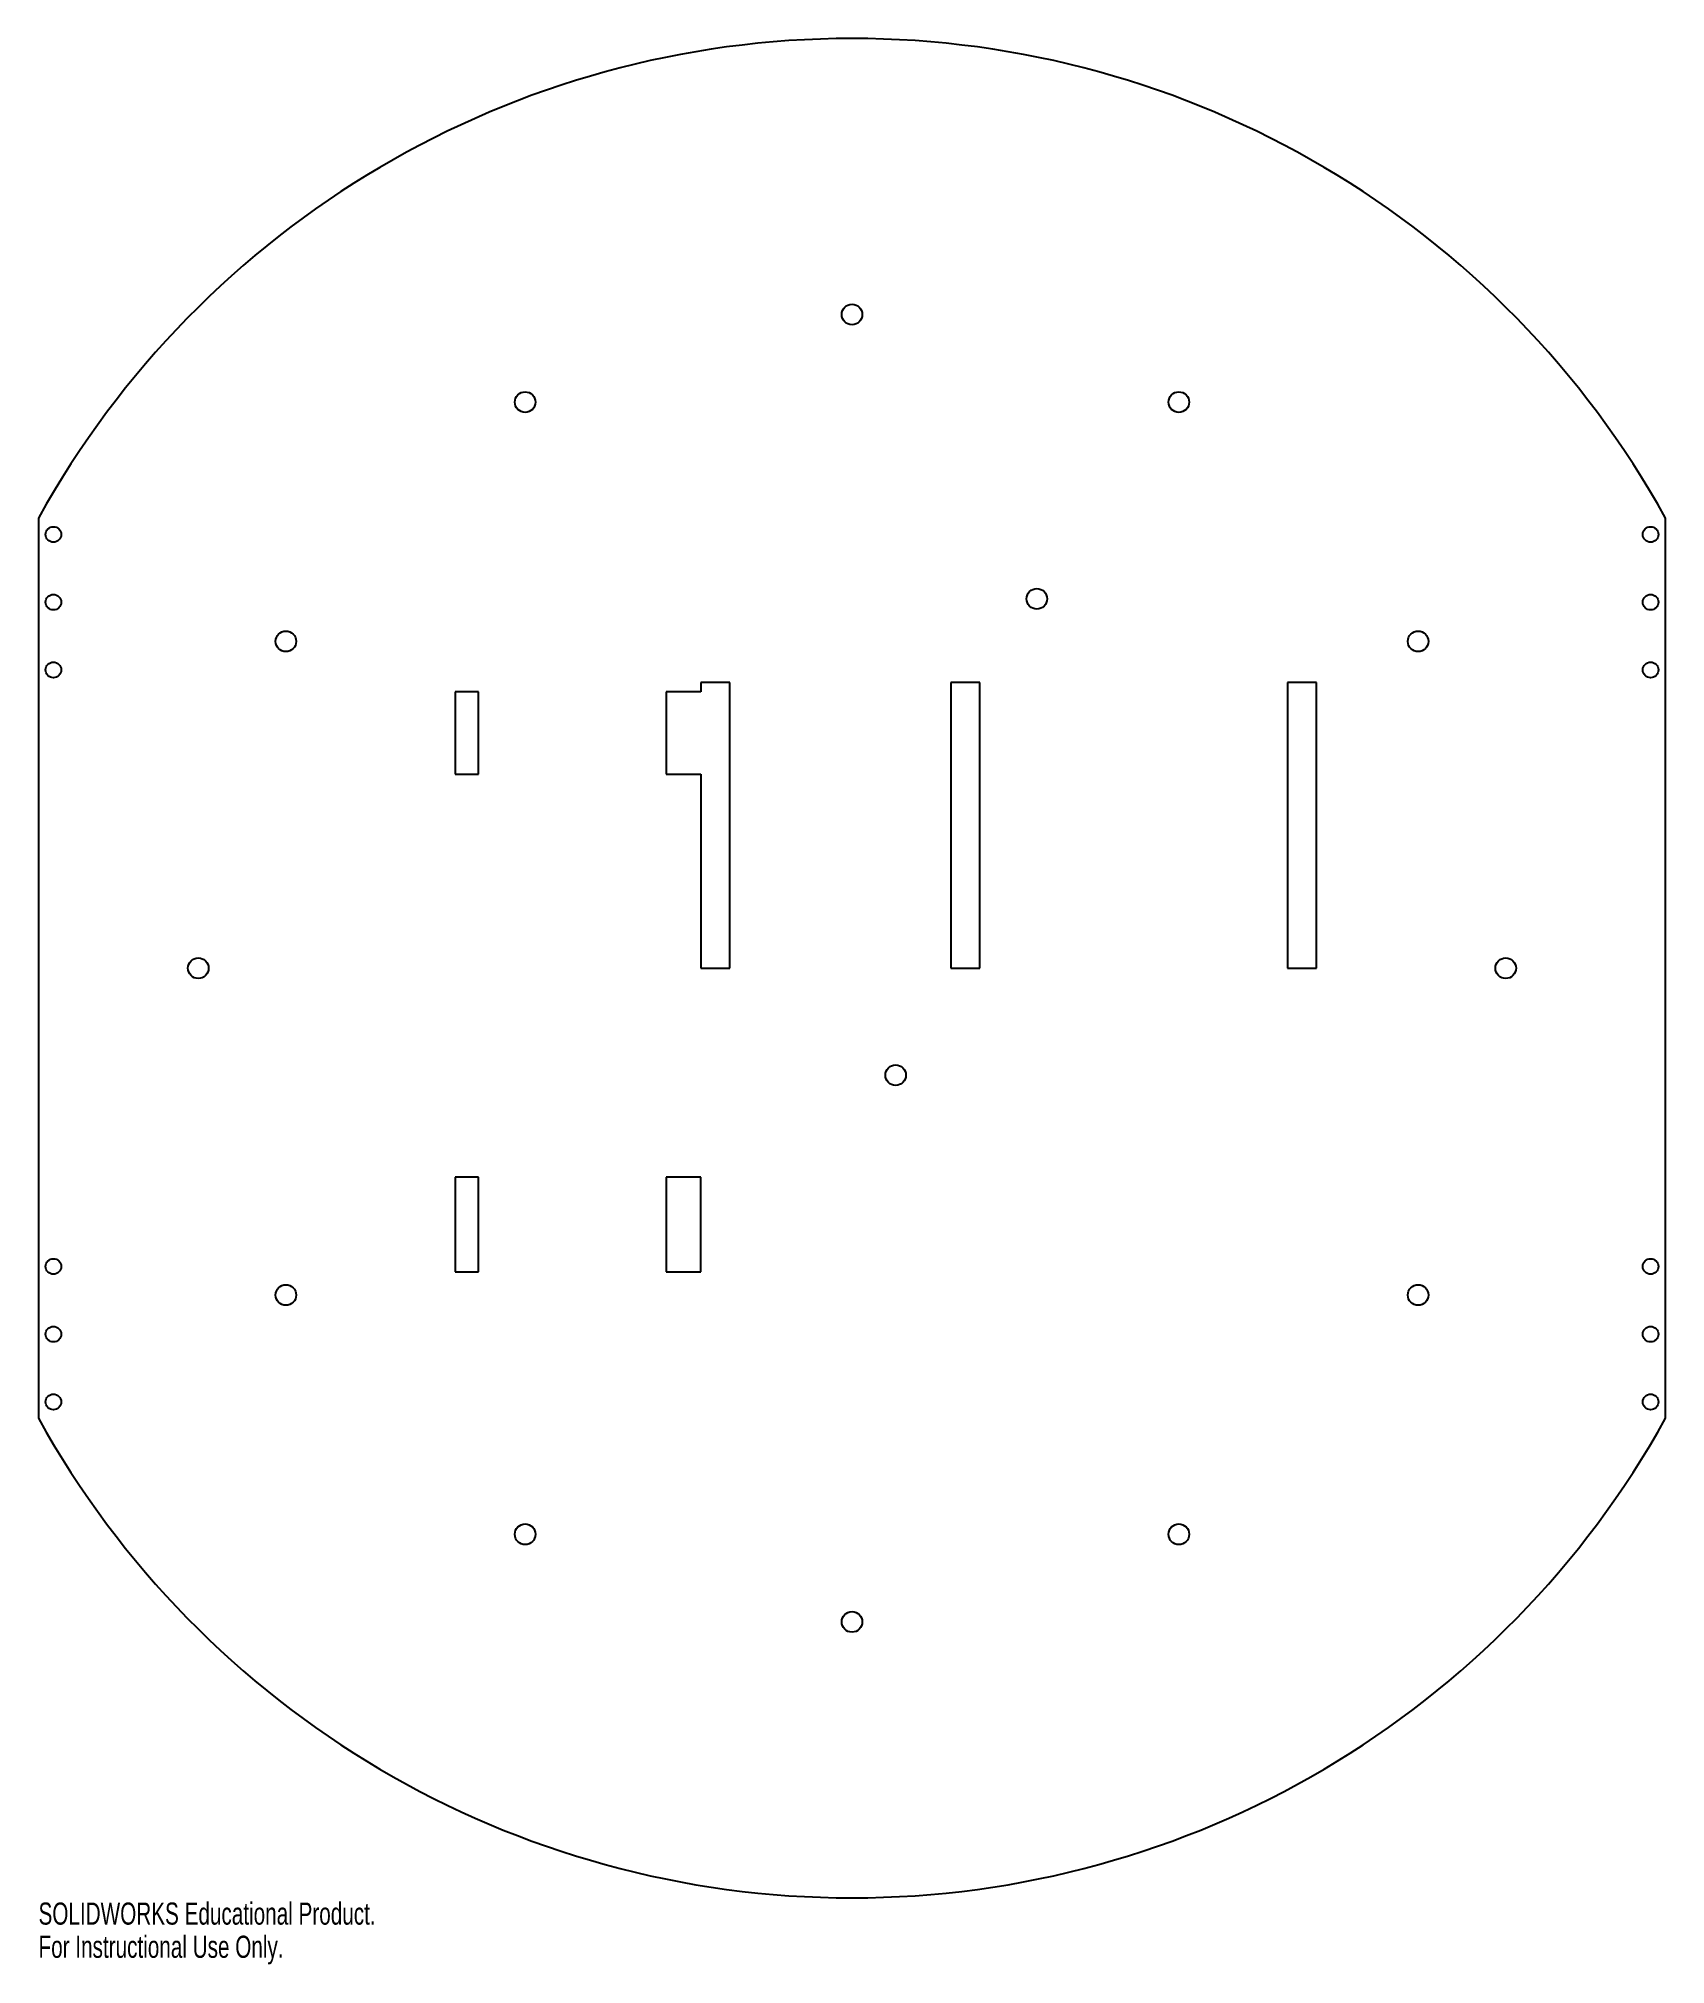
# Model space of a CAD drawing. Header units: millimetres. Extents: x -178 to 178, y -218 to 203.
import ezdxf

# ---------------------------------------------------------------- set-up
doc = ezdxf.new("R2010")
doc.units = ezdxf.units.MM
doc.styles.add('SLDTEXTSTYLE0', font='TXT', dxfattribs={"width": 0.7})

msp = doc.modelspace()

# ---------------------------------------------------------------- linework, layer by layer
at = {"color": 7, "linetype": 'Continuous', "lineweight": 25}
for p, q in [((-177.8, 98.37), (-177.8, -98.37)), ((177.8, -98.37), (177.8, 98.37)), ((-86.76, 60.4), (-86.76, 42.4)), ((-81.64, 60.4), (-86.76, 60.4)), ((-81.64, 42.4), (-81.64, 60.4)), ((-40.64, 60.4), (-40.64, 42.4)), ((-33.02, 60.4), (-40.64, 60.4)), ((-33.02, 62.48), (-33.02, 60.4)), ((-26.67, 62.48), (-33.02, 62.48)), ((-26.67, 0), (-26.67, 62.48)), ((21.59, 62.48), (21.59, 0)), ((27.94, 62.48), (21.59, 62.48)), ((27.94, 0), (27.94, 62.48)), ((95.15, 62.48), (95.15, 0)), ((101.5, 62.48), (95.15, 62.48)), ((101.5, 0), (101.5, 62.48)), ((-86.76, 42.4), (-81.64, 42.4)), ((-40.64, 42.4), (-33.02, 42.4)), ((-33.02, 42.4), (-33.02, 0)), ((-33.02, 0), (-26.67, 0)), ((21.59, 0), (27.94, 0)), ((95.15, 0), (101.5, 0)), ((-86.76, -45.67), (-86.76, -66.36)), ((-81.64, -45.67), (-86.76, -45.67)), ((-81.64, -66.36), (-81.64, -45.67)), ((-40.64, -45.67), (-40.64, -66.36)), ((-33.02, -45.67), (-40.64, -45.67)), ((-33.02, -66.36), (-33.02, -45.67)), ((-86.76, -66.36), (-81.64, -66.36)), ((-40.64, -66.36), (-33.02, -66.36))]:
    msp.add_line(p, q, dxfattribs=at)
for centre, radius in [((0, 142.88), 2.25), ((-71.44, 123.73), 2.25), ((71.44, 123.73), 2.25), ((-174.55, 94.8), 1.7), ((174.55, 94.8), 1.7), ((-174.55, 80), 1.7), ((40.4, 80.73), 2.25), ((174.55, 80), 1.7), ((-123.73, 71.44), 2.25), ((123.73, 71.44), 2.25), ((-174.55, 65.2), 1.7), ((174.55, 65.2), 1.7), ((-142.88, 0), 2.25), ((142.88, 0), 2.25), ((9.54, -23.38), 2.25), ((-174.55, -65.2), 1.7), ((174.55, -65.2), 1.7), ((-123.73, -71.44), 2.25), ((123.73, -71.44), 2.25), ((-174.55, -80), 1.7), ((174.55, -80), 1.7), ((-174.55, -94.8), 1.7), ((174.55, -94.8), 1.7), ((-71.44, -123.73), 2.25), ((71.44, -123.73), 2.25), ((0, -142.88), 2.25)]:
    msp.add_circle(centre, radius, dxfattribs=at)
for start, end in [(28.955, 151.045), (208.955, 331.045)]:
    msp.add_arc((0, 0), 203.2, start, end, dxfattribs=at)

# ---------------------------------------------------------------- texts
at = {"color": 7, "linetype": 'Continuous', "char_height": 4.8336, "attachment_point": 1, "style": 'SLDTEXTSTYLE0'}
for s, insert in [('SOLIDWORKS Educational Product.', (-177.8, -204.22)), ('For Instructional Use Only.', (-177.8, -211.47))]:
    msp.add_mtext(s, dxfattribs=dict(at, insert=insert))

doc.saveas('drawing.dxf')
